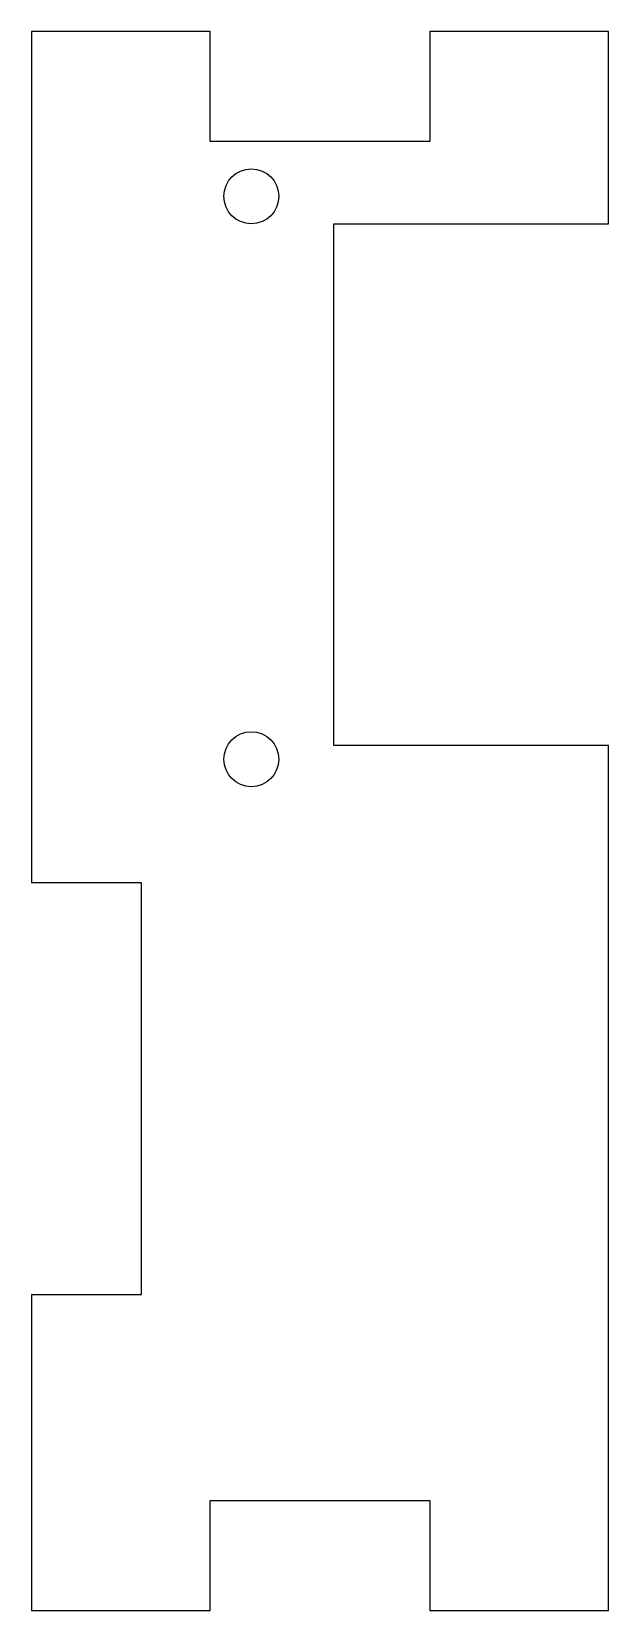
# Model space of a CAD drawing. Header units: millimetres. Extents: x -6 to 15, y -53.5 to 4.
import ezdxf

# ---------------------------------------------------------------- set-up
doc = ezdxf.new("R2010")
doc.units = ezdxf.units.MM

msp = doc.modelspace()

# ---------------------------------------------------------------- linework, layer by layer
at = {"color": 7, "linetype": 'Continuous', "lineweight": 25}
for p, q in [((0.5, 4), (-6, 4)), ((-6, 4), (-6, -27)), ((0.5, 0), (0.5, 4)), ((15, 4), (8.5, 4)), ((8.5, 4), (8.5, 0)), ((15, -3), (15, 4)), ((8.5, 0), (0.5, 0)), ((5, -22), (5, -3)), ((5, -3), (15, -3)), ((15, -22), (5, -22)), ((15, -53.5), (15, -22)), ((-2, -27), (-6, -27)), ((-2, -42), (-2, -27)), ((-6, -42), (-2, -42)), ((-6, -42), (-6, -53.5)), ((0.5, -53.5), (0.5, -49.5)), ((0.5, -49.5), (8.5, -49.5)), ((8.5, -49.5), (8.5, -53.5)), ((-6, -53.5), (0.5, -53.5)), ((8.5, -53.5), (15, -53.5))]:
    msp.add_line(p, q, dxfattribs=at)
for centre in [(2, -2), (2, -22.5)]:
    msp.add_circle(centre, 1, dxfattribs=at)

doc.saveas('drawing.dxf')
